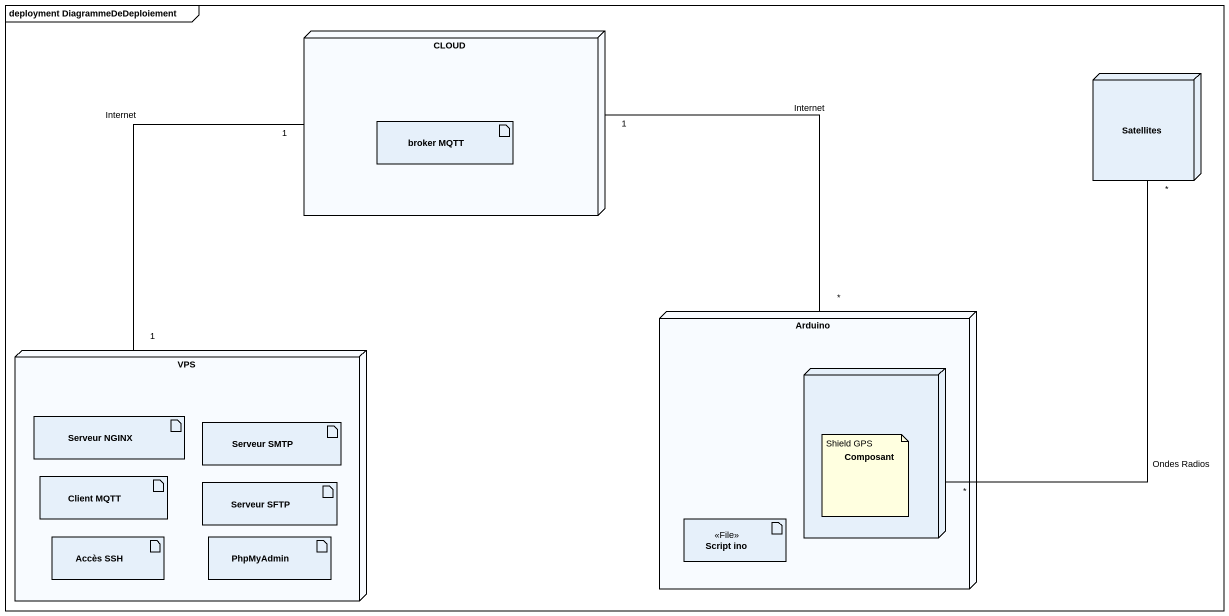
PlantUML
@startuml
mainframe deployment DiagrammeDeDeploiement
node "CLOUD" as CLOUD_ {
  artifact "broker MQTT" as broker_MQTT
}
node Satellites
node Arduino {
  node Composant
  artifact "Script ino" as Script_ino <<File>>
}
node VPS {
  artifact "Serveur NGINX" as Serveur_NGINX
  artifact "Serveur SMTP" as Serveur_SMTP
  artifact "Client MQTT" as Client_MQTT
  artifact "Serveur SFTP" as Serveur_SFTP
  artifact "Accès SSH" as Accès_SSH
  artifact PhpMyAdmin
}
CLOUD_ "1" -- "1" VPS : Internet
Satellites "*" -- "*" Composant : Ondes Radios
Arduino "*" -up- "1" CLOUD_ : Internet
note as N1
  Shield GPS
end note
@enduml
